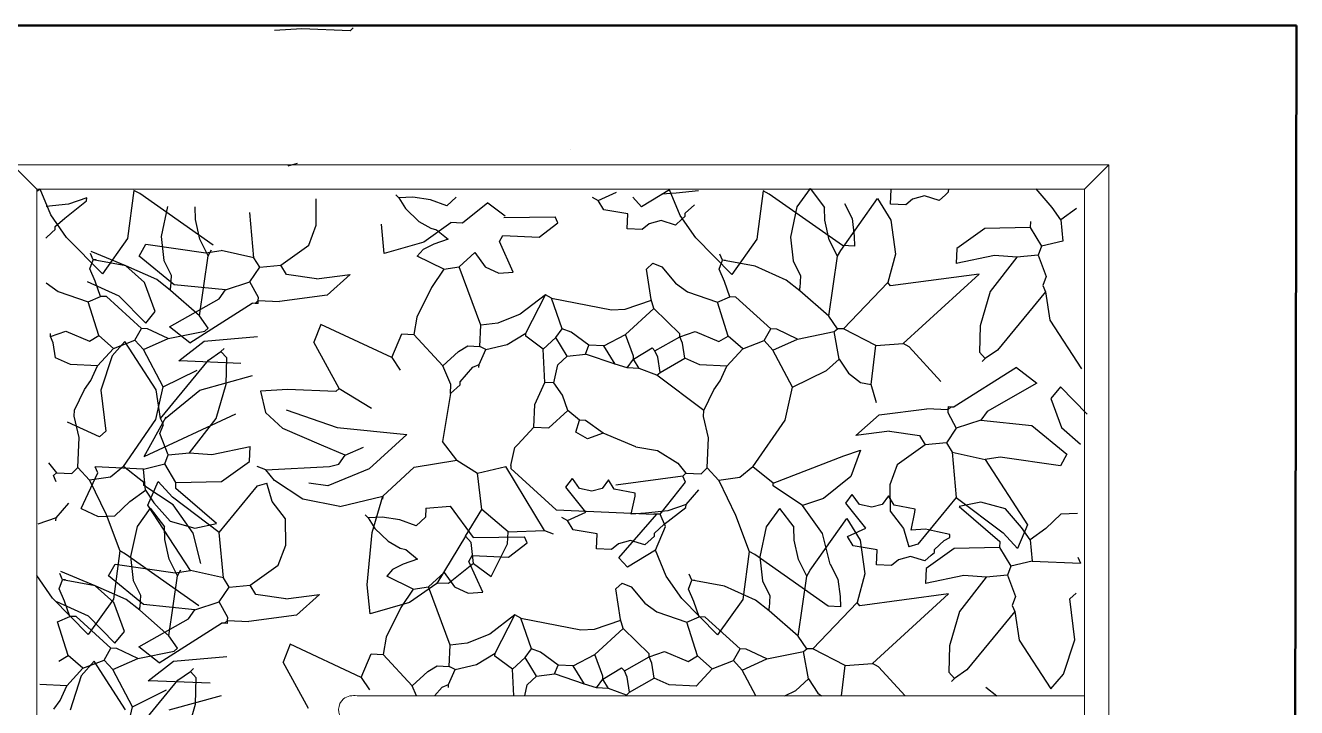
# Model space of a CAD drawing. Header units: inches. Extents: x 2960 to 8891, y 1487 to 4457.
# Drawn here: x 7968.8 to 8103.2, y 2886.5 to 2958.7 of the extents above; entities that cross this region are included whole.
import ezdxf

# ---------------------------------------------------------------- set-up
doc = ezdxf.new("R2010")
doc.units = ezdxf.units.IN
doc.header["$MEASUREMENT"] = 0
doc.layers.add('A-FURN', color=8, linetype='Continuous', lineweight=20)
doc.layers.add('A-WALL-FULL', color=7, linetype='Continuous', lineweight=50)
doc.layers.add('VERDE_siepe', color=96, linetype='Continuous')

msp = doc.modelspace()

# ---------------------------------------------------------------- linework, layer by layer
at = {"layer": 'A-FURN'}
for p, q in [((7883.32, 2943.93), (8083.32, 2943.93)), ((7969.98, 2941.38), (7967.43, 2943.93)), ((8080.77, 2941.38), (8083.32, 2943.93)), ((8083.32, 2943.93), (8083.32, 2807.62)), ((7969.98, 2941.38), (8080.77, 2941.38)), ((7969.98, 2807.62), (7969.98, 2941.38)), ((8080.77, 2941.38), (8080.77, 2807.62)), ((8003.85, 2887.75), (8049.23, 2887.75)), ((8080.77, 2887.75), (8049.23, 2887.75))]:
    msp.add_line(p, q, dxfattribs=at)
for centre, radius, start, end in [((8003.51, 2886.27), 1.61, 133.5381, 309.883), ((8003.5, 2885.84), 1.94, 79.6843, 124.328)]:
    msp.add_arc(centre, radius, start, end, dxfattribs=at)
at = {"layer": 'A-WALL-FULL'}
for p, q in [((8103.19, 2958.69), (7860.41, 2958.69)), ((8102.7, 2733.41), (8103.19, 2958.69))]:
    msp.add_line(p, q, dxfattribs=at)
at = {"layer": 'VERDE_siepe'}
for p, q in [((7998, 2958.34), (7995.12, 2958.14)), ((8003.11, 2958.11), (7998, 2958.34)), ((8003.44, 2958.42), (8003.11, 2958.11)), ((7996.57, 2943.83), (7997.54, 2944.11)), ((7970.35, 2941.35), (7969.98, 2941.12)), ((7971.48, 2938.63), (7970.35, 2941.35)), ((7980.26, 2941.23), (7979.59, 2936.13)), ((7980.88, 2940.89), (7980.26, 2941.23)), ((7988.63, 2935.44), (7980.88, 2940.89)), ((8029.33, 2940.17), (8031.29, 2941.04)), ((8036.89, 2941.3), (8033.94, 2939.51)), ((8037.59, 2940.95), (8036.07, 2940.83)), ((8038.02, 2938.59), (8036.89, 2941.3)), ((8039.95, 2941.19), (8037.59, 2940.95)), ((8046.8, 2941.19), (8046.13, 2936.08)), ((8047.42, 2940.84), (8046.8, 2941.19)), ((8055.17, 2935.39), (8047.42, 2940.84)), ((8051.76, 2941.43), (8050.36, 2939.48)), ((8051.76, 2941.43), (8053.27, 2939.44)), ((8060.26, 2939.76), (8060.33, 2941.35)), ((8066.06, 2940.78), (8066.4, 2941.09)), ((8066.4, 2941.09), (8066.41, 2941.41)), ((8077.35, 2939.43), (8075.65, 2941.39)), ((7973.35, 2939.78), (7970.99, 2939.54)), ((7972.94, 2938.31), (7975.25, 2940.13)), ((7975.27, 2940.45), (7973.35, 2939.78)), ((7975.25, 2940.13), (7975.27, 2940.45)), ((7983.82, 2939.52), (7983.14, 2936.35)), ((7999.54, 2937.57), (7999.51, 2940.33)), ((8008.25, 2940.45), (8007.95, 2940.78)), ((8009.73, 2940.5), (8008.25, 2940.45)), ((8008.25, 2940.45), (8008.98, 2939.31)), ((8011.6, 2940.24), (8009.73, 2940.5)), ((8013.33, 2939.59), (8011.6, 2940.24)), ((8014.33, 2940.5), (8013.33, 2939.59)), ((8017.66, 2939.9), (8015.01, 2937.78)), ((8017.66, 2939.9), (8019.51, 2938.54)), ((8028.71, 2940.51), (8029.33, 2940.17)), ((8029.93, 2939.18), (8029.33, 2940.17)), ((8033.94, 2939.51), (8033.02, 2940.51)), ((8038.54, 2938.81), (8039.54, 2939.72)), ((8054.99, 2934.89), (8058.88, 2940.37)), ((8055.37, 2939.85), (8056.21, 2938.26)), ((8058.88, 2940.37), (8060.29, 2938.07)), ((8061.86, 2939.69), (8060.26, 2939.76)), ((8062.59, 2940.3), (8061.86, 2939.69)), ((8063.86, 2940.64), (8062.59, 2940.3)), ((8065.4, 2940.17), (8063.86, 2940.64)), ((8066.06, 2940.78), (8065.4, 2940.17)), ((7973.14, 2936.26), (7971.48, 2938.63)), ((7971.94, 2937.4), (7972.94, 2938.31)), ((7986.76, 2938.14), (7986.73, 2939.49)), ((7992.95, 2934.08), (7992.52, 2938.89)), ((8008.98, 2939.31), (8010.39, 2937.95)), ((8019.35, 2938.36), (8024.78, 2938.45)), ((8025.08, 2937.8), (8024.78, 2938.45)), ((8032.47, 2938.75), (8029.93, 2939.18)), ((8032.4, 2937.16), (8032.47, 2938.75)), ((8038.2, 2938.18), (8037.53, 2937.57)), ((8039.68, 2936.21), (8038.02, 2938.59)), ((8038.2, 2938.18), (8038.53, 2938.49)), ((8038.53, 2938.49), (8038.54, 2938.81)), ((8050.36, 2939.48), (8049.68, 2936.3)), ((8053.3, 2938.09), (8053.27, 2939.44)), ((8056.21, 2938.26), (8056.42, 2936.4)), ((8078.26, 2938.12), (8077.35, 2939.43)), ((8079.91, 2939.32), (8078.26, 2938.12)), ((7971.59, 2936.78), (7971.93, 2937.08)), ((7971.93, 2937.08), (7971.94, 2937.4)), ((7987.22, 2936.06), (7986.76, 2938.14)), ((7998.76, 2935.43), (7999.54, 2937.57)), ((8006.73, 2934.57), (8006.43, 2937.66)), ((8010.39, 2937.95), (8011.65, 2937.22)), ((8013.77, 2937.8), (8010.9, 2935.77)), ((8011.65, 2937.22), (8012.26, 2937.07)), ((8012.26, 2937.07), (8013.49, 2936.06)), ((8015.01, 2937.78), (8013.73, 2937.83)), ((8023.09, 2936.28), (8025.08, 2937.8)), ((8033.99, 2937.09), (8032.4, 2937.16)), ((8034.72, 2937.7), (8033.99, 2937.09)), ((8035.99, 2938.04), (8034.72, 2937.7)), ((8037.53, 2937.57), (8035.99, 2938.04)), ((8053.76, 2936.01), (8053.3, 2938.09)), ((8060.29, 2938.07), (8060.79, 2934.5)), ((8070.22, 2937.19), (8067.26, 2935.08)), ((8075.02, 2937.3), (8070.22, 2937.19)), ((8075.05, 2937.94), (8075.02, 2937.3)), ((8075.02, 2937.3), (8076.22, 2935.33)), ((8078.26, 2938.12), (8078.48, 2935.87)), ((7971.59, 2936.78), (7970.93, 2936.17)), ((7976.94, 2932.4), (7973.14, 2936.26)), ((7979.59, 2936.13), (7976.94, 2932.4)), ((7980.82, 2934.29), (7981.51, 2935.54)), ((7981.51, 2935.54), (7987.86, 2934.62)), ((7983.14, 2936.35), (7983.41, 2933.82)), ((7988.11, 2934.31), (7987.22, 2936.06)), ((8010.9, 2935.77), (8006.73, 2934.57)), ((8011.98, 2935.55), (8010.84, 2934.98)), ((8013.49, 2936.06), (8011.98, 2935.55)), ((8018.92, 2935.83), (8019.26, 2936.45)), ((8020.37, 2932.57), (8018.92, 2935.83)), ((8019.26, 2936.45), (8023.09, 2936.28)), ((8043.48, 2932.35), (8039.68, 2936.21)), ((8046.13, 2936.08), (8043.48, 2932.35)), ((8049.68, 2936.3), (8049.95, 2933.77)), ((8054.65, 2934.27), (8053.76, 2936.01)), ((8056.42, 2936.4), (8056.45, 2935.33)), ((8078.48, 2935.87), (8076.22, 2935.33)), ((7975.94, 2933.89), (7975.65, 2934.54)), ((7979.4, 2933.25), (7975.75, 2934.78)), ((7984.52, 2931.25), (7980.82, 2934.29)), ((7987.19, 2927.96), (7988.11, 2934.31)), ((7987.86, 2934.62), (7989.47, 2934.87)), ((7988.11, 2934.31), (7988.45, 2934.94)), ((7992.95, 2934.08), (7989.47, 2934.87)), ((7995.79, 2933.32), (7998.76, 2935.43)), ((8010.84, 2934.98), (8010.22, 2934.29)), ((8013.04, 2932.89), (8010.22, 2934.29)), ((8014.64, 2933.14), (8016.31, 2934.66)), ((8016.31, 2934.66), (8017.4, 2933.16)), ((8042.48, 2933.84), (8042.19, 2934.49)), ((8053.73, 2927.92), (8054.65, 2934.27)), ((8054.65, 2934.27), (8054.99, 2934.89)), ((8056.45, 2935.33), (8055.17, 2935.39)), ((8060.79, 2934.5), (8059.96, 2931.48)), ((8067.26, 2935.08), (8067.19, 2933.48)), ((8071.24, 2934.36), (8067.19, 2933.48)), ((8073.61, 2934.16), (8070.78, 2930.53)), ((8073.61, 2934.16), (8071.24, 2934.36)), ((8075.85, 2934.38), (8073.61, 2934.16)), ((8076.22, 2935.33), (8075.85, 2934.38)), ((8075.85, 2934.38), (8076.71, 2932.11)), ((7975.58, 2932.94), (7975.94, 2933.89)), ((7976.16, 2931.64), (7975.58, 2932.94)), ((7976.26, 2933.87), (7975.94, 2933.89)), ((7979.4, 2933.25), (7975.94, 2933.89)), ((7981.37, 2931.47), (7979.4, 2933.25)), ((7982.66, 2931.79), (7979.4, 2933.25)), ((7983.41, 2933.82), (7984.18, 2932.25)), ((7992.52, 2931.54), (7993.55, 2933.1)), ((7993.55, 2933.1), (7992.95, 2934.08)), ((7993.55, 2933.1), (7995.79, 2933.32)), ((7996.39, 2932.33), (7995.79, 2933.32)), ((8013.04, 2932.89), (8011.73, 2930.95)), ((8013.04, 2932.89), (8014.64, 2933.14)), ((8016.93, 2926.96), (8014.64, 2933.14)), ((8017.4, 2933.16), (8018.84, 2932.48)), ((8034.45, 2932.91), (8035.12, 2933.52)), ((8034.95, 2929.69), (8034.45, 2932.91)), ((8035.12, 2933.52), (8036.06, 2933.16)), ((8036.06, 2933.16), (8037.51, 2931.4)), ((8042.12, 2932.9), (8042.48, 2933.84)), ((8042.7, 2931.59), (8042.12, 2932.9)), ((8042.8, 2933.83), (8042.48, 2933.84)), ((8045.94, 2933.21), (8042.48, 2933.84)), ((8049.21, 2931.75), (8045.94, 2933.21)), ((8049.95, 2933.77), (8050.72, 2932.2)), ((7970.97, 2931.45), (7972.24, 2930.53)), ((7975.3, 2931.6), (7978.67, 2930.06)), ((7976.73, 2930.02), (7976.16, 2931.64)), ((7982.51, 2928.41), (7981.37, 2931.47)), ((7984.11, 2930.65), (7982.66, 2931.79)), ((7984.18, 2932.25), (7984.12, 2930.97)), ((7989.93, 2930.7), (7992.52, 2931.54)), ((7993.41, 2929.91), (7992.52, 2931.54)), ((7999.57, 2931.88), (7996.39, 2932.33)), ((7999.57, 2931.88), (8003.13, 2932.33)), ((8003.13, 2932.33), (8000.68, 2930.14)), ((8018.84, 2932.48), (8020.37, 2932.57)), ((8043.27, 2929.97), (8042.7, 2931.59)), ((8050.65, 2930.61), (8049.21, 2931.75)), ((8050.72, 2932.2), (8050.66, 2930.93)), ((8055.27, 2926.57), (8059.96, 2931.48)), ((8060.26, 2931.15), (8059.96, 2931.48)), ((8069.63, 2932.38), (8060.26, 2931.15)), ((8061.59, 2925.02), (8069.63, 2932.38)), ((8076.71, 2932.11), (8076.35, 2931.17)), ((7972.24, 2930.53), (7975.43, 2929.43)), ((7984.11, 2930.65), (7984.12, 2930.97)), ((7987.19, 2927.96), (7984.11, 2930.65)), ((7989.93, 2930.7), (7984.52, 2931.25)), ((7989.25, 2929.77), (7989.93, 2930.7)), ((8000.68, 2930.14), (7995.63, 2929.49)), ((8011.73, 2930.95), (8010.18, 2927.81)), ((8023.78, 2930.18), (8021.11, 2928.14)), ((8021.69, 2926.12), (8023.78, 2930.18)), ((8024.41, 2929.83), (8023.78, 2930.18)), ((8037.51, 2931.4), (8038.78, 2930.49)), ((8038.78, 2930.49), (8041.97, 2929.39)), ((8050.65, 2930.61), (8050.66, 2930.93)), ((8053.73, 2927.92), (8050.65, 2930.61)), ((8070.78, 2930.53), (8069.74, 2926.89)), ((8076.64, 2930.51), (8071.58, 2924.34)), ((8076.35, 2931.17), (8076.64, 2930.51)), ((8076.64, 2930.51), (8077.1, 2927.49)), ((7975.43, 2929.43), (7976.73, 2930.02)), ((7976.55, 2925.87), (7975.43, 2929.43)), ((7977.37, 2929.99), (7976.73, 2930.02)), ((7981.06, 2926.63), (7977.37, 2929.99)), ((7978.67, 2930.06), (7981.5, 2927.18)), ((7984, 2926.8), (7989.25, 2929.77)), ((7986.17, 2925.11), (7992.74, 2929.3)), ((7993.06, 2929.28), (7992.74, 2929.3)), ((7993.06, 2929.28), (7993.39, 2929.59)), ((7993.38, 2929.27), (7993.06, 2929.28)), ((7993.38, 2929.27), (7993.39, 2929.59)), ((7993.39, 2929.59), (7993.41, 2929.91)), ((7993.39, 2929.59), (7995.63, 2929.49)), ((8024.41, 2929.83), (8030.75, 2928.6)), ((8025.55, 2926.59), (8024.41, 2929.83)), ((8032.2, 2928.66), (8034.97, 2929.62)), ((8035.23, 2928.72), (8034.95, 2929.69)), ((8041.97, 2929.39), (8043.27, 2929.97)), ((8043.09, 2925.82), (8041.97, 2929.39)), ((8043.91, 2929.94), (8043.27, 2929.97)), ((8047.6, 2926.59), (8043.91, 2929.94)), ((7981.5, 2927.18), (7982.51, 2928.41)), ((7988.09, 2926.64), (7987.19, 2927.96)), ((8010.18, 2927.81), (8009.86, 2925.99)), ((8021.11, 2928.14), (8018.72, 2927.2)), ((8030.75, 2928.6), (8032.2, 2928.66)), ((8032.23, 2925.98), (8035.23, 2928.72)), ((8037.99, 2926.05), (8035.23, 2928.72)), ((8054.63, 2926.6), (8053.73, 2927.92)), ((8077.1, 2927.49), (8080.44, 2922.36)), ((7971.43, 2925.77), (7973.06, 2926.34)), ((7971.43, 2925.77), (7971.45, 2926.09)), ((7973.06, 2926.34), (7975.57, 2925.27)), ((7980.36, 2925.38), (7981.06, 2926.63)), ((7981.7, 2926.6), (7981.06, 2926.63)), ((7983.89, 2925.55), (7981.7, 2926.6)), ((7983.89, 2925.55), (7987.76, 2926.34)), ((7986.17, 2925.11), (7984, 2926.8)), ((7987.76, 2926.34), (7988.09, 2926.64)), ((8000, 2927.06), (7999.27, 2925.18)), ((8007.51, 2923.54), (8000, 2927.06)), ((8016.84, 2924.73), (8016.93, 2926.96)), ((8018.72, 2927.2), (8016.93, 2926.96)), ((8019.72, 2924.92), (8021.69, 2926.12)), ((8021.68, 2925.8), (8021.69, 2926.12)), ((8024.87, 2925.66), (8025.55, 2926.59)), ((8026.49, 2926.23), (8025.55, 2926.59)), ((8028.35, 2924.87), (8026.49, 2926.23)), ((8037.97, 2925.73), (8039.6, 2926.29)), ((8039.6, 2926.29), (8042.11, 2925.23)), ((8046.91, 2925.34), (8047.6, 2926.59)), ((8048.24, 2926.56), (8047.6, 2926.59)), ((8050.43, 2925.5), (8048.24, 2926.56)), ((8050.43, 2925.5), (8054.3, 2926.29)), ((8054.3, 2926.29), (8054.63, 2926.6)), ((8054.81, 2923.39), (8054.3, 2926.29)), ((8055.27, 2926.57), (8054.63, 2926.6)), ((8058.71, 2924.82), (8055.27, 2926.57)), ((8069.74, 2926.89), (8069.65, 2924.11)), ((7971.72, 2925.12), (7971.43, 2925.77)), ((7971.97, 2923.51), (7971.72, 2925.12)), ((7975.57, 2925.27), (7976.55, 2925.87)), ((7978.09, 2924.52), (7976.55, 2925.87)), ((7979.28, 2925.26), (7977.94, 2923.73)), ((7978.09, 2924.52), (7980.36, 2925.38)), ((7982.62, 2920.13), (7979.28, 2925.26)), ((7981.28, 2924.39), (7980.36, 2925.38)), ((7981.28, 2924.39), (7983.89, 2925.55)), ((7987.68, 2925.25), (7985.01, 2923.15)), ((7993.32, 2925.74), (7987.68, 2925.25)), ((8001.94, 2920.27), (7999.27, 2925.18)), ((8007.51, 2923.54), (8008.58, 2926.05)), ((8008.58, 2926.05), (8009.86, 2925.99)), ((8012.91, 2922.66), (8009.86, 2925.99)), ((8014.57, 2924.19), (8015.56, 2924.79)), ((8015.56, 2924.79), (8016.84, 2924.73)), ((8017.46, 2924.38), (8016.84, 2924.73)), ((8017.46, 2924.38), (8019.72, 2924.92)), ((8023.53, 2924.44), (8021.68, 2925.8)), ((8023.53, 2924.44), (8024.87, 2925.66)), ((8026.06, 2923.69), (8024.87, 2925.66)), ((8027.99, 2923.92), (8028.35, 2924.87)), ((8029.94, 2924.8), (8028.35, 2924.87)), ((8029.94, 2924.8), (8032.23, 2925.98)), ((8031.13, 2922.83), (8029.94, 2924.8)), ((8033.09, 2923.7), (8032.23, 2925.98)), ((8035.35, 2924.24), (8037.97, 2925.73)), ((8037.97, 2925.73), (8037.99, 2926.05)), ((8038.26, 2925.07), (8037.97, 2925.73)), ((8038.51, 2923.47), (8038.26, 2925.07)), ((8042.11, 2925.23), (8043.09, 2925.82)), ((8044.63, 2924.48), (8043.09, 2925.82)), ((8044.63, 2924.48), (8046.91, 2925.34)), ((8047.82, 2924.34), (8046.91, 2925.34)), ((8047.82, 2924.34), (8050.43, 2925.5)), ((8058.21, 2920.69), (8058.71, 2924.82)), ((8058.71, 2924.82), (8061.59, 2925.02)), ((8062.22, 2924.67), (8061.59, 2925.02)), ((7973.54, 2922.81), (7971.97, 2923.51)), ((7976.41, 2922.68), (7978.09, 2924.52)), ((7977.94, 2923.73), (7976.75, 2920.08)), ((7983.35, 2920.46), (7981.28, 2924.39)), ((7988.14, 2923.28), (7989.46, 2924.18)), ((7989.46, 2924.18), (7989.79, 2924.49)), ((7990.07, 2923.52), (7989.46, 2924.18)), ((7989.99, 2920.74), (7990.07, 2923.52)), ((8007.51, 2923.54), (8008.42, 2922.22)), ((8012.91, 2922.66), (8014.57, 2924.19)), ((8016.75, 2922.82), (8017.46, 2924.38)), ((8023.7, 2920.92), (8023.53, 2924.44)), ((8025.06, 2922.77), (8026.06, 2923.69)), ((8026.06, 2923.69), (8027.99, 2923.92)), ((8031.13, 2922.83), (8027.99, 2923.92)), ((8032.4, 2922.45), (8033.08, 2923.38)), ((8033.08, 2923.38), (8035.05, 2924.58)), ((8033.08, 2923.38), (8033.09, 2923.7)), ((8033.67, 2922.4), (8033.08, 2923.38)), ((8035.05, 2924.58), (8035.35, 2924.24)), ((8035.64, 2923.59), (8035.35, 2924.24)), ((8035.89, 2921.98), (8035.64, 2923.59)), ((8035.89, 2921.98), (8038.51, 2923.47)), ((8040.08, 2922.76), (8038.51, 2923.47)), ((8042.95, 2922.63), (8044.63, 2924.48)), ((8049.89, 2920.41), (8047.82, 2924.34)), ((8053.48, 2922.17), (8054.81, 2923.39)), ((8054.81, 2923.39), (8055.8, 2921.89)), ((8065.57, 2921.01), (8062.22, 2924.67)), ((8069.65, 2924.11), (8070.26, 2923.44)), ((8070.26, 2923.44), (8069.93, 2923.14)), ((8071.58, 2924.34), (8070.26, 2923.44)), ((7976.41, 2922.68), (7973.54, 2922.81)), ((7975.7, 2921.11), (7976.41, 2922.68)), ((7983.08, 2917.11), (7988.14, 2923.28)), ((7983.35, 2920.46), (7986.94, 2922.22)), ((7985.11, 2923.24), (7991.56, 2922.96)), ((8013.78, 2920.71), (8012.91, 2922.66)), ((8014.75, 2920.99), (8016.1, 2922.52)), ((8016.1, 2922.52), (8016.75, 2922.82)), ((8016.74, 2922.5), (8016.75, 2922.82)), ((8024.66, 2920.87), (8025.06, 2922.77)), ((8032.4, 2922.45), (8031.13, 2922.83)), ((8033.67, 2922.4), (8032.4, 2922.45)), ((8035.56, 2921.68), (8033.67, 2922.4)), ((8042.95, 2922.63), (8040.08, 2922.76)), ((8042.24, 2921.07), (8042.95, 2922.63)), ((8049.89, 2920.41), (8053.48, 2922.17)), ((8073.56, 2922.51), (8066.98, 2918.33)), ((8073.56, 2922.51), (8075.72, 2920.82)), ((7975.02, 2920.18), (7975.7, 2921.11)), ((7987.22, 2920.11), (7992.78, 2921.63)), ((7988.95, 2917.09), (7989.99, 2920.74)), ((8013.74, 2919.75), (8013.78, 2920.71)), ((8014.74, 2920.67), (8014.75, 2920.99)), ((8022.63, 2918.57), (8023.7, 2920.92)), ((8024.66, 2920.87), (8023.7, 2920.92)), ((8025.56, 2919.56), (8024.66, 2920.87)), ((8035.56, 2921.68), (8035.89, 2921.98)), ((8040.51, 2917.95), (8035.56, 2921.68)), ((8041.56, 2920.14), (8042.24, 2921.07)), ((8055.8, 2921.89), (8057.08, 2920.91)), ((8057.08, 2920.91), (8058.21, 2920.69)), ((8058.76, 2918.75), (8058.21, 2920.69)), ((8075.72, 2920.82), (8070.48, 2917.85)), ((7973.97, 2917.99), (7975.02, 2920.18)), ((7976.75, 2920.08), (7977.27, 2915.76)), ((7982.56, 2916.98), (7983.35, 2920.46)), ((7983.08, 2917.11), (7982.62, 2920.13)), ((7983.57, 2917.08), (7987.22, 2920.11)), ((7996.5, 2920.18), (7993.62, 2919.99)), ((7993.62, 2919.99), (7994.16, 2917.73)), ((8001.6, 2919.96), (7996.5, 2920.18)), ((8001.94, 2920.27), (8001.6, 2919.96)), ((8001.94, 2920.27), (8005.36, 2918.2)), ((8013.74, 2919.75), (8012.88, 2914.67)), ((8013.74, 2919.75), (8014.74, 2920.67)), ((8026.13, 2917.93), (8025.56, 2919.56)), ((8040.51, 2917.95), (8041.56, 2920.14)), ((8049.1, 2916.93), (8049.89, 2920.41)), ((8078.23, 2920.45), (8077.22, 2919.21)), ((8081.05, 2917.57), (8078.23, 2920.45)), ((7973.94, 2917.35), (7973.97, 2917.99)), ((7996.35, 2918), (8001.73, 2916.13)), ((8022.53, 2916.17), (8022.63, 2918.57)), ((8059.04, 2917.49), (8064.1, 2918.13)), ((8066.33, 2918.03), (8064.1, 2918.13)), ((8066.33, 2918.03), (8066.32, 2917.72)), ((8066.34, 2918.35), (8066.33, 2918.03)), ((8066.66, 2918.34), (8066.33, 2918.03)), ((8066.34, 2918.35), (8066.66, 2918.34)), ((8066.66, 2918.34), (8066.98, 2918.33)), ((8077.22, 2919.21), (8078.35, 2916.15)), ((7976.6, 2915.15), (7973.23, 2916.7)), ((7974.48, 2915.09), (7973.94, 2917.35)), ((7979.14, 2912.01), (7982.56, 2916.98)), ((7991, 2917.55), (7981.3, 2913.04)), ((7983.63, 2917.24), (7981.3, 2913.04)), ((7983.37, 2916.46), (7983.08, 2917.11)), ((7986.12, 2913.46), (7988.95, 2917.09)), ((7996, 2916.05), (7994.16, 2917.73)), ((8024.13, 2916.1), (8026.13, 2917.93)), ((8027.36, 2916.92), (8026.13, 2917.93)), ((8026.99, 2915.66), (8027.36, 2916.92)), ((8028, 2916.89), (8027.36, 2916.92)), ((8029.86, 2915.53), (8028, 2916.89)), ((8040.48, 2917.31), (8040.51, 2917.95)), ((8041.02, 2915.05), (8040.48, 2917.31)), ((8045.68, 2911.97), (8049.1, 2916.93)), ((8056.6, 2915.29), (8059.04, 2917.49)), ((8066.32, 2917.72), (8067.2, 2916.08)), ((8069.8, 2916.92), (8067.2, 2916.08)), ((8070.48, 2917.85), (8069.8, 2916.92)), ((8069.8, 2916.92), (8075.21, 2916.37)), ((7976.6, 2915.15), (7977.27, 2915.76)), ((7983.01, 2915.51), (7983.37, 2916.46)), ((7983.87, 2913.24), (7983.01, 2915.51)), ((8000.08, 2914.27), (7996, 2916.05)), ((8001.73, 2916.13), (8009.11, 2915.4)), ((8009.11, 2915.4), (8005.12, 2911.76)), ((8020.86, 2914.33), (8022.53, 2916.17)), ((8022.53, 2916.17), (8024.13, 2916.1)), ((8028.23, 2914.96), (8026.99, 2915.66)), ((8029.86, 2915.53), (8028.23, 2914.96)), ((8033.31, 2914.1), (8029.86, 2915.53)), ((8060.16, 2915.75), (8056.6, 2915.29)), ((8060.16, 2915.75), (8063.33, 2915.29)), ((8067.2, 2916.08), (8066.18, 2914.53)), ((8075.21, 2916.37), (8078.91, 2913.33)), ((8078.35, 2916.15), (8080.33, 2914.37)), ((7974.34, 2911.9), (7974.48, 2915.09)), ((7988.49, 2913.27), (7992.54, 2914.14)), ((7992.47, 2912.54), (7992.54, 2914.14)), ((8002.59, 2913.21), (8000.08, 2914.27)), ((8002.59, 2913.21), (8004.54, 2914.08)), ((8014.39, 2912.69), (8012.88, 2914.67)), ((8020.12, 2912.12), (8020.52, 2914.02)), ((8020.52, 2914.02), (8020.86, 2914.33)), ((8033.31, 2914.1), (8035.63, 2913.7)), ((8040.88, 2911.86), (8041.02, 2915.05)), ((8063.93, 2914.3), (8060.96, 2912.2)), ((8063.33, 2915.29), (8063.93, 2914.3)), ((8066.18, 2914.53), (8063.93, 2914.3)), ((8066.18, 2914.53), (8066.77, 2913.54)), ((7983.51, 2912.3), (7983.87, 2913.24)), ((7983.87, 2913.24), (7986.12, 2913.46)), ((7986.12, 2913.46), (7988.49, 2913.27)), ((8001.91, 2912.28), (8002.59, 2913.21)), ((8009.88, 2911.93), (8014.39, 2912.69)), ((8014.39, 2912.69), (8016.57, 2911.32)), ((8035.63, 2913.7), (8037.77, 2912.37)), ((8047.85, 2910.27), (8055.32, 2913.14)), ((8055.32, 2913.14), (8057.08, 2913.76)), ((8057.08, 2913.76), (8056.06, 2910.96)), ((8066.77, 2913.54), (8070.25, 2912.75)), ((8066.77, 2913.54), (8067.2, 2908.73)), ((8071.86, 2913), (8070.25, 2912.75)), ((8070.25, 2912.75), (8074.75, 2905.84)), ((8078.22, 2912.08), (8071.86, 2913)), ((8078.91, 2913.33), (8078.22, 2912.08)), ((7971.23, 2912.42), (7972.08, 2911.36)), ((7971.75, 2911.06), (7972.08, 2911.36)), ((7972.08, 2911.36), (7973.68, 2911.29)), ((7973.68, 2911.29), (7974.34, 2911.9)), ((7975.56, 2910.57), (7974.34, 2911.9)), ((7974.67, 2907.57), (7976.44, 2911.33)), ((7976.44, 2911.33), (7976.14, 2911.98)), ((7981.25, 2911.75), (7976.14, 2911.98)), ((7979.14, 2912.01), (7977.77, 2910.9)), ((7981.31, 2910.32), (7979.14, 2912.01)), ((7981.25, 2911.75), (7983.51, 2912.3)), ((7981.47, 2909.51), (7981.25, 2911.75)), ((7984.7, 2910.33), (7983.51, 2912.3)), ((7989.5, 2910.44), (7992.47, 2912.54)), ((7994.21, 2911.65), (7993.27, 2912.01)), ((7994.21, 2911.65), (8000.94, 2912)), ((7995.13, 2910.54), (7994.21, 2911.65)), ((8005.12, 2911.76), (8000.75, 2909.97)), ((8000.94, 2912), (8001.91, 2912.28)), ((8006.56, 2908.88), (8009.88, 2911.93)), ((8016.57, 2911.32), (8019.57, 2912)), ((8017.04, 2907.46), (8016.57, 2911.32)), ((8023.66, 2905.26), (8019.57, 2912)), ((8020.12, 2912.12), (8020.11, 2911.8)), ((8020.11, 2911.8), (8024.9, 2907.44)), ((8037.77, 2912.37), (8038.62, 2911.32)), ((8038.29, 2911.01), (8038.62, 2911.32)), ((8038.62, 2911.32), (8040.22, 2911.25)), ((8040.22, 2911.25), (8040.88, 2911.86)), ((8042.1, 2910.52), (8040.88, 2911.86)), ((8045.68, 2911.97), (8044.31, 2910.86)), ((8047.85, 2910.27), (8045.68, 2911.97)), ((8060.96, 2912.2), (8060.19, 2910.06)), ((7972.04, 2910.41), (7971.75, 2911.06)), ((7977.77, 2910.9), (7975.56, 2910.57)), ((7975.56, 2910.57), (7977.31, 2906.93)), ((7981.29, 2910), (7981.31, 2910.32)), ((7984.4, 2907.95), (7981.29, 2910)), ((7981.74, 2907.92), (7982.8, 2910.44)), ((7984.33, 2908.77), (7982.8, 2910.44)), ((7984.67, 2909.69), (7984.7, 2910.33)), ((7984.7, 2910.33), (7989.5, 2910.44)), ((7989.28, 2905.04), (7993.33, 2909.98)), ((7993.33, 2909.98), (7994.3, 2910.25)), ((7994.86, 2908.31), (7994.3, 2910.25)), ((7998.13, 2908.57), (7995.13, 2910.54)), ((8000.75, 2909.97), (7998.75, 2910.27)), ((8025.93, 2909.83), (8026.61, 2910.76)), ((8027.37, 2909.69), (8026.61, 2910.76)), ((8030.43, 2910.6), (8029.77, 2909.69)), ((8031.03, 2909.61), (8030.43, 2910.6)), ((8038.29, 2911.01), (8031.22, 2910.04)), ((8035.88, 2906.96), (8038.58, 2910.36)), ((8038.58, 2910.36), (8038.29, 2911.01)), ((8044.31, 2910.86), (8042.1, 2910.52)), ((8042.1, 2910.52), (8043.85, 2906.88)), ((8047.83, 2909.96), (8047.85, 2910.27)), ((8050.94, 2907.9), (8047.83, 2909.96)), ((8056.06, 2910.96), (8053.17, 2908.63)), ((8060.19, 2910.06), (8060.21, 2907.29)), ((7979.82, 2908.3), (7981.47, 2909.51)), ((7981.47, 2909.51), (7982.37, 2908.19)), ((7989.28, 2905.04), (7984.33, 2908.77)), ((7988.99, 2905.98), (7984.67, 2909.69)), ((8002.03, 2907.8), (8006.56, 2908.88)), ((8005.46, 2905.02), (8006.56, 2908.88)), ((8006.56, 2908.88), (8006.54, 2908.56)), ((8028.05, 2907.18), (8025.93, 2909.83)), ((8028.67, 2909.4), (8027.37, 2909.69)), ((8029.77, 2909.69), (8028.67, 2909.4)), ((8033.25, 2909.19), (8031.03, 2909.61)), ((8032.83, 2906.98), (8033.24, 2908.88)), ((8033.24, 2908.88), (8033.25, 2909.19)), ((8038.63, 2908), (8039.98, 2909.54)), ((8053.17, 2908.63), (8050.94, 2907.9)), ((8055.53, 2908.14), (8056.21, 2909.07)), ((8056.97, 2907.99), (8056.21, 2909.07)), ((8060.04, 2908.9), (8059.38, 2908)), ((8060.63, 2907.91), (8060.04, 2908.9)), ((8067.2, 2908.73), (8063.15, 2903.79)), ((8067.2, 2908.73), (8072.15, 2905)), ((7972.03, 2906.6), (7973.37, 2908.13)), ((7974.67, 2907.57), (7976.46, 2906.72)), ((7978.23, 2906.79), (7979.82, 2908.3)), ((7981.98, 2907.62), (7980.58, 2905.67)), ((7986.23, 2901.02), (7981.74, 2907.92)), ((7981.98, 2907.62), (7983.49, 2905.63)), ((7982.37, 2908.19), (7984.07, 2906.23)), ((7986.51, 2904.98), (7984.4, 2907.95)), ((7996.27, 2906.48), (7994.86, 2908.31)), ((8002.03, 2907.8), (7998.13, 2908.57)), ((8011.13, 2907.6), (8011.08, 2906.65)), ((8011.13, 2907.6), (8013.69, 2907.81)), ((8013.69, 2907.81), (8016.11, 2904.51)), ((8015.32, 2904.66), (8017.04, 2907.46)), ((8019.81, 2905.1), (8017.04, 2907.46)), ((8024.9, 2907.44), (8035.24, 2906.99)), ((8036.71, 2907.33), (8034.35, 2907.09)), ((8036.3, 2905.87), (8038.62, 2907.68)), ((8038.63, 2908), (8036.71, 2907.33)), ((8038.62, 2907.68), (8038.63, 2908)), ((8048.52, 2907.57), (8047.12, 2905.62)), ((8048.52, 2907.57), (8050.03, 2905.59)), ((8053.05, 2904.93), (8050.94, 2907.9)), ((8057.65, 2905.49), (8055.53, 2908.14)), ((8058.27, 2907.7), (8056.97, 2907.99)), ((8059.38, 2908), (8058.27, 2907.7)), ((8060.21, 2907.29), (8061.63, 2905.46)), ((8062.85, 2907.5), (8060.63, 2907.91)), ((8062.84, 2907.18), (8062.85, 2907.5)), ((8069.8, 2908.26), (8067.5, 2907.78)), ((8067.5, 2907.78), (8071.81, 2904.08)), ((8072.41, 2907.53), (8069.8, 2908.26)), ((8074.11, 2905.58), (8072.41, 2907.53)), ((7972.03, 2906.6), (7970.11, 2905.93)), ((7972.01, 2906.28), (7972.03, 2906.6)), ((7976.46, 2906.72), (7978.23, 2906.79)), ((7977.31, 2906.93), (7978.75, 2903.08)), ((7984.07, 2906.23), (7986.68, 2905.5)), ((7986.68, 2905.5), (7988.99, 2905.98)), ((7996.3, 2903.71), (7996.27, 2906.48)), ((8005.01, 2906.59), (8004.71, 2906.92)), ((8006.49, 2906.65), (8005.01, 2906.59)), ((8005.01, 2906.59), (8005.74, 2905.45)), ((8008.36, 2906.38), (8006.49, 2906.65)), ((8010.09, 2905.73), (8008.36, 2906.38)), ((8011.08, 2906.65), (8010.09, 2905.73)), ((8025.47, 2906.66), (8026.09, 2906.31)), ((8026.09, 2906.31), (8028.05, 2907.18)), ((8026.69, 2905.33), (8026.09, 2906.31)), ((8031.52, 2902.36), (8035.56, 2906.97)), ((8034.35, 2907.09), (8032.83, 2906.98)), ((8035.56, 2906.97), (8035.24, 2906.99)), ((8035.88, 2906.96), (8035.56, 2906.97)), ((8036.46, 2905.66), (8035.88, 2906.96)), ((8043.85, 2906.88), (8045.29, 2903.03)), ((8051.75, 2901.04), (8055.64, 2906.51)), ((8055.64, 2906.51), (8057.05, 2904.22)), ((8062.44, 2905.28), (8062.84, 2907.18)), ((8078.26, 2906.97), (8076.66, 2905.47)), ((8080.02, 2907.05), (8078.26, 2906.97)), ((7980.58, 2905.67), (7979.9, 2902.49)), ((7983.52, 2904.28), (7983.49, 2905.63)), ((7987.32, 2901.75), (7986.51, 2904.98)), ((7989.71, 2900.23), (7989.28, 2905.04)), ((8004.92, 2899.51), (8005.46, 2905.02)), ((8005.74, 2905.45), (8007.15, 2904.1)), ((8015.32, 2904.66), (8012.27, 2899.65)), ((8015.93, 2903.99), (8015.32, 2904.66)), ((8016.11, 2904.51), (8021.54, 2904.59)), ((8019.76, 2903.83), (8019.81, 2905.1)), ((8019.81, 2905.1), (8023.66, 2905.26)), ((8021.83, 2903.94), (8021.54, 2904.59)), ((8023.66, 2905.26), (8024.6, 2904.89)), ((8029.23, 2904.9), (8026.69, 2905.33)), ((8029.16, 2903.3), (8029.23, 2904.9)), ((8034.95, 2904.33), (8035.29, 2904.63)), ((8035.29, 2904.63), (8035.3, 2904.95)), ((8035.3, 2904.95), (8036.3, 2905.87)), ((8035.39, 2903.15), (8036.46, 2905.66)), ((8047.12, 2905.62), (8046.44, 2902.45)), ((8050.06, 2904.23), (8050.03, 2905.59)), ((8053.86, 2901.7), (8053.05, 2904.93)), ((8055.7, 2904.61), (8057.65, 2905.49)), ((8056.29, 2903.63), (8055.7, 2904.61)), ((8061.63, 2905.46), (8062.18, 2903.51)), ((8063.96, 2905.4), (8062.44, 2905.28)), ((8065.22, 2905.09), (8063.96, 2905.4)), ((8066.52, 2904.81), (8065.22, 2905.09)), ((8066.51, 2904.49), (8066.52, 2904.81)), ((8072.15, 2905), (8073.68, 2903.33)), ((8074.75, 2905.84), (8073.68, 2903.33)), ((8075.01, 2904.26), (8074.11, 2905.58)), ((8076.66, 2905.47), (8075.01, 2904.26)), ((7983.98, 2902.2), (7983.52, 2904.28)), ((7995.52, 2901.57), (7996.3, 2903.71)), ((8007.15, 2904.1), (8008.41, 2903.37)), ((8008.41, 2903.37), (8009.02, 2903.22)), ((8009.02, 2903.22), (8010.25, 2902.21)), ((8016.15, 2901.75), (8015.93, 2903.99)), ((8018.01, 2900.39), (8019.76, 2903.83)), ((8019.85, 2902.43), (8021.83, 2903.94)), ((8030.75, 2903.23), (8029.16, 2903.3)), ((8031.48, 2903.84), (8030.75, 2903.23)), ((8032.75, 2904.19), (8031.48, 2903.84)), ((8034.29, 2903.72), (8032.75, 2904.19)), ((8034.95, 2904.33), (8034.29, 2903.72)), ((8050.52, 2902.16), (8050.06, 2904.23)), ((8058.83, 2903.2), (8056.29, 2903.63)), ((8057.05, 2904.22), (8057.55, 2900.65)), ((8063.15, 2903.79), (8062.18, 2903.51)), ((8066.98, 2903.33), (8064.01, 2901.22)), ((8064.89, 2902.93), (8064.91, 2903.25)), ((8064.91, 2903.25), (8065.91, 2904.17)), ((8065.91, 2904.17), (8066.51, 2904.49)), ((8071.78, 2903.44), (8066.98, 2903.33)), ((8071.81, 2904.08), (8071.78, 2903.44)), ((8071.78, 2903.44), (8072.98, 2901.47)), ((8075.01, 2904.26), (8075.24, 2902.01)), ((7978.75, 2903.08), (7978.09, 2897.98)), ((7979.38, 2902.73), (7978.75, 2903.08)), ((7987.13, 2897.28), (7979.38, 2902.73)), ((7979.9, 2902.49), (7980.17, 2899.97)), ((7984.86, 2900.46), (7983.98, 2902.2)), ((8010.25, 2902.21), (8008.74, 2901.69)), ((8015.68, 2901.97), (8016.02, 2902.59)), ((8017.13, 2898.71), (8015.68, 2901.97)), ((8016.02, 2902.59), (8019.85, 2902.43)), ((8032.44, 2901.36), (8031.52, 2902.36)), ((8035.39, 2903.15), (8032.44, 2901.36)), ((8036.52, 2900.43), (8035.39, 2903.15)), ((8045.29, 2903.03), (8044.63, 2897.93)), ((8045.92, 2902.69), (8045.29, 2903.03)), ((8053.67, 2897.24), (8045.92, 2902.69)), ((8046.44, 2902.45), (8046.71, 2899.92)), ((8051.41, 2900.41), (8050.52, 2902.16)), ((8058.76, 2901.6), (8058.83, 2903.2)), ((8061.09, 2902.15), (8060.36, 2901.53)), ((8062.36, 2902.49), (8061.09, 2902.15)), ((8063.89, 2902.02), (8062.36, 2902.49)), ((8064.56, 2902.63), (8063.89, 2902.02)), ((8064.56, 2902.63), (8064.89, 2902.93)), ((8075.24, 2902.01), (8072.98, 2901.47)), ((8075.24, 2902.01), (8080.34, 2901.79)), ((8080.05, 2902.44), (8080.34, 2901.79)), ((7972.7, 2900.03), (7972.41, 2900.68)), ((7976.16, 2899.4), (7972.51, 2900.92)), ((7977.57, 2900.44), (7978.27, 2901.68)), ((7978.27, 2901.68), (7984.62, 2900.77)), ((7984.62, 2900.77), (7986.23, 2901.02)), ((7984.86, 2900.46), (7985.21, 2901.08)), ((7989.71, 2900.23), (7986.23, 2901.02)), ((7992.55, 2899.46), (7995.52, 2901.57)), ((8007.6, 2901.13), (8006.98, 2900.43)), ((8008.74, 2901.69), (8007.6, 2901.13)), ((8011.4, 2899.28), (8013.07, 2900.81)), ((8013.07, 2900.81), (8014.16, 2899.3)), ((8016.15, 2901.75), (8013.5, 2899.63)), ((8016.15, 2901.75), (8018.01, 2900.39)), ((8039.24, 2899.98), (8038.95, 2900.64)), ((8051.41, 2900.41), (8051.75, 2901.04)), ((8053.86, 2901.7), (8054.7, 2900.1)), ((8057.55, 2900.65), (8056.72, 2897.62)), ((8060.36, 2901.53), (8058.76, 2901.6)), ((8064.01, 2901.22), (8063.94, 2899.63)), ((8072.61, 2900.53), (8070.37, 2900.31)), ((8072.98, 2901.47), (8072.61, 2900.53)), ((8072.61, 2900.53), (8073.47, 2898.25)), ((7971.64, 2898.1), (7969.98, 2900.48)), ((7972.34, 2899.09), (7972.7, 2900.03)), ((7973.02, 2900.02), (7972.7, 2900.03)), ((7976.16, 2899.4), (7972.7, 2900.03)), ((7978.13, 2897.62), (7976.16, 2899.4)), ((7979.42, 2897.94), (7976.16, 2899.4)), ((7981.28, 2897.4), (7977.57, 2900.44)), ((7980.17, 2899.97), (7980.94, 2898.39)), ((7983.95, 2894.11), (7984.86, 2900.46)), ((7989.28, 2897.69), (7990.31, 2899.24)), ((7990.31, 2899.24), (7989.71, 2900.23)), ((7990.31, 2899.24), (7992.55, 2899.46)), ((7993.15, 2898.48), (7992.55, 2899.46)), ((8005.23, 2896.42), (8004.92, 2899.51)), ((8009.79, 2899.03), (8006.98, 2900.43)), ((8012.27, 2899.65), (8009.39, 2897.62)), ((8009.79, 2899.03), (8011.4, 2899.28)), ((8013.69, 2893.11), (8011.4, 2899.28)), ((8013.5, 2899.63), (8012.23, 2899.68)), ((8014.16, 2899.3), (8015.6, 2898.62)), ((8031.21, 2899.06), (8031.88, 2899.67)), ((8031.88, 2899.67), (8032.82, 2899.3)), ((8032.82, 2899.3), (8034.26, 2897.54)), ((8038.18, 2898.06), (8036.52, 2900.43)), ((8038.88, 2899.04), (8039.24, 2899.98)), ((8039.56, 2899.97), (8039.24, 2899.98)), ((8042.7, 2899.35), (8039.24, 2899.98)), ((8045.96, 2897.89), (8042.7, 2899.35)), ((8046.71, 2899.92), (8047.48, 2898.35)), ((8050.49, 2894.06), (8051.41, 2900.41)), ((8054.7, 2900.1), (8054.92, 2898.25)), ((8068, 2900.5), (8063.94, 2899.63)), ((8070.37, 2900.31), (8067.54, 2896.68)), ((8070.37, 2900.31), (8068, 2900.5)), ((7975.43, 2894.25), (7971.64, 2898.1)), ((7972.92, 2897.78), (7972.34, 2899.09)), ((7978.09, 2897.98), (7975.43, 2894.25)), ((7980.87, 2896.8), (7979.42, 2897.94)), ((7980.94, 2898.39), (7980.88, 2897.12)), ((7996.33, 2898.02), (7993.15, 2898.48)), ((7996.33, 2898.02), (7999.89, 2898.48)), ((7999.89, 2898.48), (7997.44, 2896.28)), ((8009.79, 2899.03), (8008.48, 2897.09)), ((8015.6, 2898.62), (8017.13, 2898.71)), ((8031.71, 2895.84), (8031.21, 2899.06)), ((8041.97, 2894.2), (8038.18, 2898.06)), ((8039.46, 2897.74), (8038.88, 2899.04)), ((8044.63, 2897.93), (8041.97, 2894.2)), ((8047.41, 2896.75), (8045.96, 2897.89)), ((8047.48, 2898.35), (8047.42, 2897.07)), ((8054.92, 2898.25), (8054.95, 2897.18)), ((8066.39, 2898.53), (8057.02, 2897.29)), ((8058.35, 2891.16), (8066.39, 2898.53)), ((8073.47, 2898.25), (8073.11, 2897.31)), ((8079.88, 2898.61), (8079.22, 2898)), ((8079.73, 2893.68), (8079.22, 2898)), ((7972.05, 2897.75), (7975.43, 2896.2)), ((7973.49, 2896.16), (7972.92, 2897.78)), ((7979.27, 2894.55), (7978.13, 2897.62)), ((7980.87, 2896.8), (7980.88, 2897.12)), ((7983.95, 2894.11), (7980.87, 2896.8)), ((7986.69, 2896.84), (7981.28, 2897.4)), ((7986.01, 2895.91), (7986.69, 2896.84)), ((7986.69, 2896.84), (7989.28, 2897.69)), ((7990.17, 2896.05), (7989.28, 2897.69)), ((8009.39, 2897.62), (8005.23, 2896.42)), ((8008.48, 2897.09), (8006.94, 2893.96)), ((8034.26, 2897.54), (8035.54, 2896.63)), ((8035.54, 2896.63), (8038.73, 2895.53)), ((8040.03, 2896.11), (8039.46, 2897.74)), ((8047.41, 2896.75), (8047.42, 2897.07)), ((8050.49, 2894.06), (8047.41, 2896.75)), ((8052.03, 2892.71), (8056.72, 2897.62)), ((8054.95, 2897.18), (8053.67, 2897.24)), ((8057.02, 2897.29), (8056.72, 2897.62)), ((8067.54, 2896.68), (8066.5, 2893.03)), ((8073.4, 2896.66), (8068.34, 2890.49)), ((8073.11, 2897.31), (8073.4, 2896.66)), ((8073.4, 2896.66), (8073.86, 2893.63)), ((7972.19, 2895.58), (7973.49, 2896.16)), ((7973.31, 2892.01), (7972.19, 2895.58)), ((7974.13, 2896.13), (7973.49, 2896.16)), ((7977.82, 2892.78), (7974.13, 2896.13)), ((7975.43, 2896.2), (7978.25, 2893.32)), ((7980.76, 2892.94), (7986.01, 2895.91)), ((7982.93, 2891.25), (7989.5, 2895.44)), ((7989.82, 2895.43), (7989.5, 2895.44)), ((7989.82, 2895.43), (7990.15, 2895.73)), ((7990.14, 2895.41), (7989.82, 2895.43)), ((7990.14, 2895.41), (7990.15, 2895.73)), ((7990.15, 2895.73), (7990.17, 2896.05)), ((7990.15, 2895.73), (7992.39, 2895.63)), ((7997.44, 2896.28), (7992.39, 2895.63)), ((8020.54, 2896.32), (8017.87, 2894.28)), ((8018.45, 2892.26), (8020.54, 2896.32)), ((8021.17, 2895.98), (8020.54, 2896.32)), ((8021.17, 2895.98), (8027.51, 2894.74)), ((8022.3, 2892.73), (8021.17, 2895.98)), ((8028.96, 2894.8), (8031.73, 2895.77)), ((8031.99, 2894.87), (8031.71, 2895.84)), ((8038.73, 2895.53), (8040.03, 2896.11)), ((8039.85, 2891.97), (8038.73, 2895.53)), ((8040.67, 2896.09), (8040.03, 2896.11)), ((8044.36, 2892.73), (8040.67, 2896.09)), ((7978.25, 2893.32), (7979.27, 2894.55)), ((7984.85, 2892.79), (7983.95, 2894.11)), ((8006.94, 2893.96), (8006.62, 2892.14)), ((8017.87, 2894.28), (8015.48, 2893.34)), ((8027.51, 2894.74), (8028.96, 2894.8)), ((8028.99, 2892.12), (8031.99, 2894.87)), ((8034.75, 2892.19), (8031.99, 2894.87)), ((8051.39, 2892.74), (8050.49, 2894.06)), ((7977.12, 2891.53), (7977.82, 2892.78)), ((7978.46, 2892.75), (7977.82, 2892.78)), ((7980.65, 2891.69), (7978.46, 2892.75)), ((7980.65, 2891.69), (7984.52, 2892.48)), ((7982.93, 2891.25), (7980.76, 2892.94)), ((7984.52, 2892.48), (7984.85, 2892.79)), ((7996.76, 2893.21), (7996.03, 2891.32)), ((8004.27, 2889.68), (7996.76, 2893.21)), ((8013.59, 2890.87), (8013.69, 2893.11)), ((8015.48, 2893.34), (8013.69, 2893.11)), ((8021.62, 2891.8), (8022.3, 2892.73)), ((8023.25, 2892.37), (8022.3, 2892.73)), ((8043.66, 2891.48), (8044.36, 2892.73)), ((8045, 2892.7), (8044.36, 2892.73)), ((8047.19, 2891.65), (8045, 2892.7)), ((8051.06, 2892.44), (8051.39, 2892.74)), ((8052.03, 2892.71), (8051.39, 2892.74)), ((8055.47, 2890.97), (8052.03, 2892.71)), ((8066.5, 2893.03), (8066.41, 2890.25)), ((8073.86, 2893.63), (8077.2, 2888.5)), ((8078.55, 2890.04), (8079.73, 2893.68)), ((7972.32, 2891.42), (7973.31, 2892.01)), ((7974.85, 2890.67), (7973.31, 2892.01)), ((7976.04, 2891.41), (7974.69, 2889.87)), ((7974.85, 2890.67), (7977.12, 2891.53)), ((7979.38, 2886.28), (7976.04, 2891.41)), ((7978.04, 2890.53), (7977.12, 2891.53)), ((7978.04, 2890.53), (7980.65, 2891.69)), ((7984.43, 2891.39), (7981.77, 2889.3)), ((7990.08, 2891.88), (7984.43, 2891.39)), ((7998.7, 2886.41), (7996.03, 2891.32)), ((8004.27, 2889.68), (8005.34, 2892.19)), ((8005.34, 2892.19), (8006.62, 2892.14)), ((8009.67, 2888.81), (8006.62, 2892.14)), ((8016.48, 2891.07), (8018.45, 2892.26)), ((8018.43, 2891.94), (8018.45, 2892.26)), ((8020.29, 2890.58), (8018.43, 2891.94)), ((8020.29, 2890.58), (8021.62, 2891.8)), ((8022.82, 2889.83), (8021.62, 2891.8)), ((8025.11, 2891.01), (8023.25, 2892.37)), ((8026.7, 2890.94), (8028.99, 2892.12)), ((8029.85, 2889.85), (8028.99, 2892.12)), ((8032.11, 2890.39), (8034.73, 2891.87)), ((8034.73, 2891.87), (8036.35, 2892.44)), ((8034.73, 2891.87), (8034.75, 2892.19)), ((8035.02, 2891.22), (8034.73, 2891.87)), ((8035.27, 2889.61), (8035.02, 2891.22)), ((8036.35, 2892.44), (8038.87, 2891.37)), ((8038.87, 2891.37), (8039.85, 2891.97)), ((8041.39, 2890.62), (8039.85, 2891.97)), ((8041.39, 2890.62), (8043.66, 2891.48)), ((8044.58, 2890.48), (8043.66, 2891.48)), ((8044.58, 2890.48), (8047.19, 2891.65)), ((8047.19, 2891.65), (8051.06, 2892.44)), ((8051.57, 2889.54), (8051.06, 2892.44)), ((8055.47, 2890.97), (8058.35, 2891.16)), ((8058.98, 2890.81), (8058.35, 2891.16)), ((7973.17, 2888.82), (7974.85, 2890.67)), ((7974.69, 2889.87), (7973.51, 2886.23)), ((7980.1, 2886.6), (7978.04, 2890.53)), ((7984.9, 2889.42), (7986.22, 2890.33)), ((7986.22, 2890.33), (7986.55, 2890.63)), ((7986.83, 2889.66), (7986.22, 2890.33)), ((8009.67, 2888.81), (8011.33, 2890.33)), ((8011.33, 2890.33), (8012.32, 2890.93)), ((8012.32, 2890.93), (8013.59, 2890.87)), ((8013.51, 2888.96), (8014.22, 2890.53)), ((8014.22, 2890.53), (8013.59, 2890.87)), ((8014.22, 2890.53), (8016.48, 2891.07)), ((8020.43, 2887.75), (8020.29, 2890.58)), ((8021.82, 2888.92), (8022.82, 2889.83)), ((8022.82, 2889.83), (8024.74, 2890.07)), ((8024.74, 2890.07), (8025.11, 2891.01)), ((8027.89, 2888.97), (8024.74, 2890.07)), ((8026.7, 2890.94), (8025.11, 2891.01)), ((8027.89, 2888.97), (8026.7, 2890.94)), ((8029.84, 2889.53), (8031.81, 2890.72)), ((8029.84, 2889.53), (8029.85, 2889.85)), ((8031.81, 2890.72), (8032.11, 2890.39)), ((8032.4, 2889.73), (8032.11, 2890.39)), ((8039.71, 2888.78), (8041.39, 2890.62)), ((8046.02, 2887.75), (8044.58, 2890.48)), ((8055.08, 2887.75), (8055.47, 2890.97)), ((8061.79, 2887.75), (8058.98, 2890.81)), ((8066.41, 2890.25), (8067.02, 2889.59)), ((8068.34, 2890.49), (8067.02, 2889.59)), ((8077.2, 2888.5), (8078.55, 2890.04)), ((7973.17, 2888.82), (7970.3, 2888.95)), ((7972.46, 2887.26), (7973.17, 2888.82)), ((7979.84, 2883.25), (7984.9, 2889.42)), ((7981.87, 2889.39), (7988.31, 2889.11)), ((7986.75, 2886.88), (7986.83, 2889.66)), ((8004.27, 2889.68), (8005.17, 2888.37)), ((8010.14, 2887.75), (8009.67, 2888.81)), ((8012.05, 2887.75), (8012.86, 2888.67)), ((8012.86, 2888.67), (8013.51, 2888.96)), ((8013.5, 2888.64), (8013.51, 2888.96)), ((8021.57, 2887.75), (8021.82, 2888.92)), ((8029.16, 2888.6), (8027.89, 2888.97)), ((8029.16, 2888.6), (8029.84, 2889.53)), ((8030.43, 2888.54), (8029.16, 2888.6)), ((8030.43, 2888.54), (8029.84, 2889.53)), ((8032.32, 2887.82), (8030.43, 2888.54)), ((8032.65, 2888.13), (8032.4, 2889.73)), ((8032.65, 2888.13), (8035.27, 2889.61)), ((8036.84, 2888.9), (8035.27, 2889.61)), ((8039.71, 2888.78), (8036.84, 2888.9)), ((8050.24, 2888.32), (8051.57, 2889.54)), ((8051.57, 2889.54), (8052.56, 2888.03)), ((8067.02, 2889.59), (8066.69, 2889.28)), ((8070.32, 2888.66), (8071.48, 2887.75)), ((7971.78, 2886.33), (7972.46, 2887.26)), ((7980.1, 2886.6), (7983.7, 2888.37)), ((7983.98, 2886.26), (7989.53, 2887.78)), ((8032.32, 2887.82), (8032.65, 2888.13)), ((8032.42, 2887.75), (8032.32, 2887.82)), ((8049.07, 2887.75), (8050.24, 2888.32)), ((8052.56, 2888.03), (8052.94, 2887.75)), ((7979.31, 2883.12), (7980.1, 2886.6)), ((7985.71, 2883.23), (7986.75, 2886.88))]:
    msp.add_line(p, q, dxfattribs=at)
for centre in [(8026.41, 2945.59), (8024.9, 2907.44)]:
    msp.add_arc(centre, 0.0000399, 227.3475, 267.1505, dxfattribs=at)

doc.saveas('drawing.dxf')
